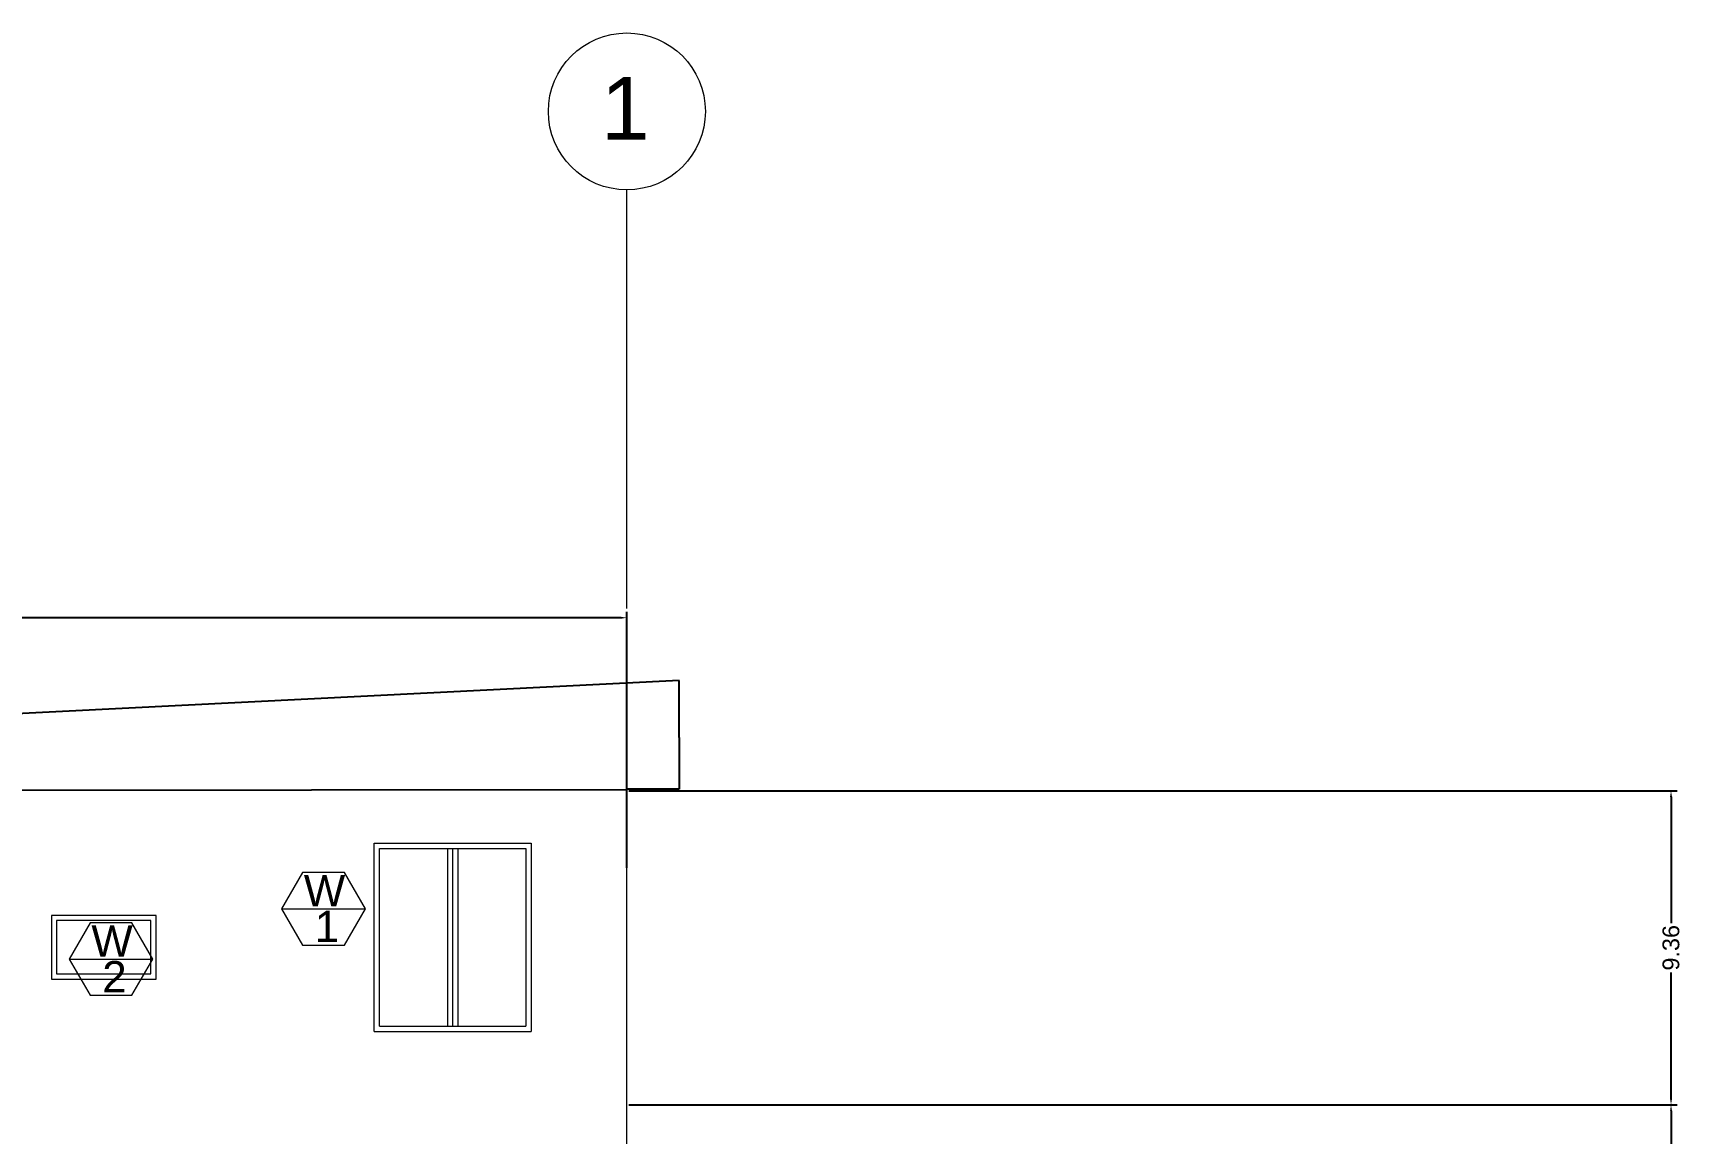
# Model space of a CAD drawing. Header units: millimetres. Extents: x 2391 to 3323, y 1596 to 2537.
# Drawn here: x 2584.75 to 2633.91, y 2474.46 to 2507.27 of the extents above; entities that cross this region are included whole.
import ezdxf

# ---------------------------------------------------------------- set-up
doc = ezdxf.new("R2010")
doc.units = ezdxf.units.MM
doc.layers.get('Defpoints').update_dxf_attribs({"color": 115})
for name, color, linetype in [('ASCENSORE - ELEVATOR', 160, 'Continuous'), ('dimensions', 203, 'Continuous'), ('doors', 31, 'Continuous'), ('doors and windows schedule', 11, 'Continuous'), ('exterior wall', 140, 'Continuous'), ('Lightning text', 211, 'Continuous')]:
    doc.layers.add(name, color=color, linetype=linetype)
doc.styles.get("Standard").update_dxf_attribs({"font": 'arial.ttf'})
doc.dimstyles.new('Copy of Standard', dxfattribs={"dimtxt": 0.5, "dimasz": 0.18, "dimexe": 0.18, "dimexo": 0.0625, "dimgap": 0.09, "dimtad": 0, "dimzin": 0, "dimdsep": 46, "dimtxsty": 'Standard', "dimcen": 0.09, "dimadec": 0, "dimazin": 0, "dimtfac": 1, "dimtofl": 0, "dimtmove": 0, "dimatfit": 3, "dimfxl": 1, "dimtolj": 1, "dimtzin": 0, "dimarcsym": 0})

# ---------------------------------------------------------------- blocks, each defined once
blk = doc.blocks.new('*D19')
at = {"layer": 'Defpoints', "color": 0, "transparency": 16777216}
for p in [(2602.457, 2484.663), (2633.583, 2484.663), (2602.457, 2475.303)]:
    blk.add_point(p, dxfattribs=at)
at = {"layer": 'dimensions', "color": 0, "lineweight": -2, "transparency": 16777216}
for p, q in [((2602.52, 2484.663), (2633.763, 2484.663)), ((2633.583, 2484.483), (2633.583, 2480.722)), ((2633.583, 2475.483), (2633.583, 2479.244)), ((2602.52, 2475.303), (2633.763, 2475.303))]:
    blk.add_line(p, q, dxfattribs=at)
at = {"layer": 'dimensions', "color": 0, "transparency": 16777216}
for points in [[(2633.553, 2484.483), (2633.613, 2484.483), (2633.583, 2484.663)], [(2633.553, 2475.483), (2633.613, 2475.483), (2633.583, 2475.303)]]:
    blk.add_solid(points, dxfattribs=at)
at = {"layer": 'dimensions', "color": 0, "lineweight": 13, "transparency": 16777216, "insert": (2633.583, 2479.983), "char_height": 0.5, "attachment_point": 5, "rotation": 90}
blk.add_mtext('\\A1;9.36', dxfattribs=at)
blk = doc.blocks.new('*D20')
at = {"layer": 'Defpoints', "color": 0, "transparency": 16777216}
for p in [(2602.457, 2475.303), (2633.583, 2475.303), (2602.457, 2465.943)]:
    blk.add_point(p, dxfattribs=at)
at = {"layer": 'dimensions', "color": 0, "lineweight": -2, "transparency": 16777216}
for p, q in [((2602.52, 2475.303), (2633.763, 2475.303)), ((2633.583, 2475.123), (2633.583, 2471.362)), ((2633.583, 2466.123), (2633.583, 2469.884)), ((2602.52, 2465.943), (2633.763, 2465.943))]:
    blk.add_line(p, q, dxfattribs=at)
at = {"layer": 'dimensions', "color": 0, "transparency": 16777216}
for points in [[(2633.553, 2475.123), (2633.613, 2475.123), (2633.583, 2475.303)], [(2633.553, 2466.123), (2633.613, 2466.123), (2633.583, 2465.943)]]:
    blk.add_solid(points, dxfattribs=at)
at = {"layer": 'dimensions', "color": 0, "lineweight": 13, "transparency": 16777216, "insert": (2633.583, 2470.623), "char_height": 0.5, "attachment_point": 5, "rotation": 90}
blk.add_mtext('\\A1;9.36', dxfattribs=at)
blk = doc.blocks.new('*D28')
at = {"layer": 'Defpoints', "color": 0, "transparency": 16777216}
for p in [(2602.457, 2489.826), (2539.433, 2482.309), (2602.457, 2482.309)]:
    blk.add_point(p, dxfattribs=at)
at = {"layer": 'dimensions', "color": 0, "lineweight": -2, "transparency": 16777216}
for p, q in [((2539.433, 2482.371), (2539.433, 2490.006)), ((2539.613, 2489.826), (2568.88, 2489.826)), ((2602.277, 2489.826), (2570.754, 2489.826)), ((2602.457, 2482.371), (2602.457, 2490.006))]:
    blk.add_line(p, q, dxfattribs=at)
at = {"layer": 'dimensions', "color": 0, "transparency": 16777216}
for points in [[(2539.613, 2489.856), (2539.613, 2489.796), (2539.433, 2489.826)], [(2602.277, 2489.856), (2602.277, 2489.796), (2602.457, 2489.826)]]:
    blk.add_solid(points, dxfattribs=at)
at = {"layer": 'dimensions', "color": 0, "lineweight": 13, "transparency": 16777216, "insert": (2569.817, 2489.826), "char_height": 0.5, "attachment_point": 5}
blk.add_mtext('\\A1;20.00', dxfattribs=at)

msp = doc.modelspace()

# ---------------------------------------------------------------- linework, layer by layer
at = {"layer": 'ASCENSORE - ELEVATOR'}
for p, q in [((2604.017, 2487.951), (2570.165, 2486.257)), ((2604.017, 2486.257), (2604.017, 2487.951)), ((2604.017, 2486.257), (2604.017, 2484.714)), ((2602.457, 2484.697), (2539.446, 2484.614)), ((2604.017, 2484.714), (2602.457, 2484.714))]:
    msp.add_line(p, q, dxfattribs=at)
at = {"layer": 'doors', "lineweight": 13}
for p, q in [((2594.923, 2477.487), (2594.923, 2483.103)), ((2594.923, 2483.103), (2599.603, 2483.103)), ((2595.079, 2477.643), (2595.079, 2482.947)), ((2595.079, 2482.947), (2599.447, 2482.947)), ((2597.107, 2482.947), (2597.107, 2477.643)), ((2597.263, 2482.947), (2597.263, 2477.643)), ((2597.419, 2482.947), (2597.419, 2477.643)), ((2599.447, 2482.947), (2599.447, 2477.643)), ((2599.603, 2483.103), (2599.603, 2477.487)), ((2588.424, 2480.95), (2585.304, 2480.95)), ((2585.304, 2480.95), (2585.304, 2479.047)), ((2588.424, 2479.047), (2588.424, 2480.95)), ((2588.268, 2480.794), (2585.46, 2480.794)), ((2585.46, 2480.794), (2585.46, 2479.203)), ((2588.268, 2479.203), (2588.268, 2480.794)), ((2585.304, 2479.047), (2588.424, 2479.047)), ((2585.46, 2479.203), (2588.268, 2479.203)), ((2594.923, 2477.487), (2599.603, 2477.487)), ((2595.079, 2477.643), (2599.447, 2477.643))]:
    msp.add_line(p, q, dxfattribs=at)
at = {"layer": 'doors and windows schedule', "lineweight": 13}
for p, q in [((2592.167, 2481.146), (2594.663, 2481.146)), ((2585.834, 2479.648), (2588.33, 2479.648))]:
    msp.add_line(p, q, dxfattribs=at)
for points in [[(2592.791, 2482.227), (2592.167, 2481.146), (2592.791, 2480.066), (2594.039, 2480.066), (2594.663, 2481.146), (2594.039, 2482.227)], [(2586.458, 2480.728), (2585.834, 2479.648), (2586.458, 2478.567), (2587.706, 2478.567), (2588.33, 2479.648), (2587.706, 2480.728)]]:
    msp.add_lwpolyline(points, close=True, dxfattribs=at)
at = {"layer": 'exterior wall', "lineweight": 13}
msp.add_line((2602.457, 2456.583), (2602.457, 2484.663), dxfattribs=at)
at = {"layer": 'Lightning text', "linetype": 'ByBlock', "lineweight": 13, "ltscale": 0.02}
msp.add_line((2602.457, 2490.107), (2602.457, 2502.587), dxfattribs=at)
msp.add_circle((2602.457, 2504.927), 2.34, dxfattribs=at)

# ---------------------------------------------------------------- texts
at = {"layer": 'doors and windows schedule', "lineweight": 13, "attachment_point": 1}
for s, insert, char_height in [('1', (2601.686, 2505.957), 1.872), ('W', (2592.828, 2482.151), 0.936), ('1', (2593.153, 2481.087), 0.936), ('W', (2586.495, 2480.652), 0.936), ('2', (2586.82, 2479.588), 0.936)]:
    msp.add_mtext_dynamic_manual_height_columns(s, width=0.25784, gutter_width=12.5, heights=[0.0584], dxfattribs=dict(at, insert=insert, char_height=char_height))

# ---------------------------------------------------------------- dimensions: what is measured, and where the dimension line sits
at = {"layer": 'dimensions', "lineweight": 13}
dim = msp.add_linear_dim(base=(2602.457, 2489.826), p1=(2539.433, 2482.309), p2=(2602.457, 2482.309), text='20.00', dimstyle='Copy of Standard', dxfattribs=at)
dim.commit()
dim.dimension.update_dxf_attribs({"geometry": '*D28', "text_midpoint": (2569.817, 2489.826), "dimtype": 160})
for base, p1, p2, picture, middle in [((2633.583, 2484.663), (2602.457, 2475.303), (2602.457, 2484.663), '*D19', (2633.583, 2479.983)), ((2633.583, 2475.303), (2602.457, 2465.943), (2602.457, 2475.303), '*D20', (2633.583, 2470.623))]:
    dim = msp.add_linear_dim(base=base, p1=p1, p2=p2, angle=90, dimstyle='Copy of Standard', dxfattribs=at)
    dim.commit()
    dim.dimension.update_dxf_attribs({"geometry": picture, "text_midpoint": middle})

doc.saveas('drawing.dxf')
